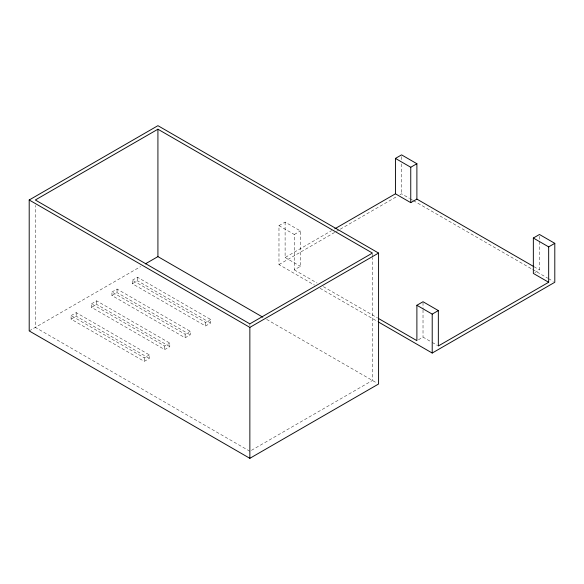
<?xml version="1.0" encoding="UTF-8"?>
<svg xmlns="http://www.w3.org/2000/svg" width="584" height="584" viewBox="0 0 584 584"><rect width="100%" height="100%" fill="white"/><g stroke="black" fill="none" stroke-linecap="round" stroke-linejoin="round"><path stroke-width="0.44" stroke-dasharray="2.92 2.19" d="M29.2 330.931L140.627 266.596M71.087 315.594L76.19 312.644L149.373 354.897L149.373 358.43L144.263 361.379L71.087 319.134L71.087 315.594L144.263 357.846L149.373 354.897M91.513 303.797L96.623 300.848L169.805 343.1L169.805 346.633L164.695 349.582L91.513 307.337L91.513 303.797L164.695 346.049L169.805 343.1M111.945 292L117.055 289.051L190.231 331.303L190.231 334.844L185.128 337.793L111.945 295.541L111.945 292L185.128 334.252L190.231 331.303M132.378 280.203L137.488 277.254L210.663 319.506L210.663 323.047L205.561 325.996L132.378 283.744L132.378 280.203L205.561 322.456L210.663 319.506M71.087 319.134L76.19 316.185L149.373 358.43M91.513 307.337L96.623 304.388L169.805 346.633M111.945 295.541L117.055 292.591L190.231 334.844M132.378 283.744L137.488 280.794L210.663 323.047M278.977 225.643L285.109 222.11L300.432 230.957L300.432 266.341L294.299 269.881L294.299 234.491L278.977 225.643L278.977 264.574L314.521 285.094M294.299 234.491L300.432 230.957M285.109 222.11L285.109 257.493L331.602 230.651M278.977 264.574L335.559 231.906M336.34 231.454L339.486 229.636M340.268 229.183L396.85 196.523M399.996 194.706L401.566 193.8L409.464 198.356M418.421 339.771L423.02 337.121L431.445 341.983M534.878 272.538L539.477 269.881L539.477 240.842M251.434 450.337L372.446 380.469L372.446 257.624M533.973 266.706L539.477 269.881M410.253 198.816L412.625 200.181M413.414 200.641L531.893 269.041M532.681 269.501L547.69 278.166M548.478 278.619L553.223 281.357M285.109 257.493L300.432 266.341M432.211 342.428L437.577 345.524M294.299 269.881L317.09 283.036M323.375 286.671L377.6 317.973M320.047 288.284L377.709 321.58M266.669 319.404L377.001 383.097M249.857 451.249L35.332 327.39L35.332 205.451M539.477 236.308L539.477 239.936M423.02 302.636L423.02 308.987M423.02 309.9L423.02 337.121M401.566 156.68L401.566 160.301M401.566 163.922L401.566 193.8M372.446 253.982L372.446 256.712M249.857 323.85L249.857 325.668M205.561 322.456L205.561 325.996M185.128 334.252L185.128 337.793M164.695 346.049L164.695 349.582M144.263 357.846L144.263 361.379M137.488 277.254L137.488 280.794M117.055 289.051L117.055 292.591M96.623 300.848L96.623 304.388M76.19 312.644L76.19 316.185"/><path stroke-width="0.88" d="M29.2 199.991L157.921 125.677L378.578 253.069L378.578 384.009L249.857 458.323L29.2 330.931L29.2 199.991L249.857 327.39L378.578 253.069M157.921 129.217L35.332 199.991L249.857 323.85L372.446 253.069L157.921 129.217L157.921 256.61L262.815 317.178M145.343 263.873L157.921 256.61M334.756 228.833L395.434 193.8L395.434 158.41L401.566 154.869L416.888 163.717L416.888 199.107L533.192 266.253M395.434 158.41L410.756 167.258L416.888 163.717M395.434 193.8L410.756 202.648L416.888 199.107M378.381 318.426L416.888 340.654L416.888 305.271L423.02 301.731L438.343 310.578L438.343 345.969L548.668 282.269L548.668 246.879L533.345 238.031L533.345 273.421L548.668 282.269M533.345 238.031L539.477 234.491L554.8 243.338L554.8 282.269L432.211 353.043L378.498 322.032M416.888 305.271L432.211 314.119L438.343 310.578M548.668 246.879L554.8 243.338M432.211 314.119L432.211 353.043M410.756 167.258L410.756 202.648M249.857 327.39L249.857 458.323"/></g></svg>
